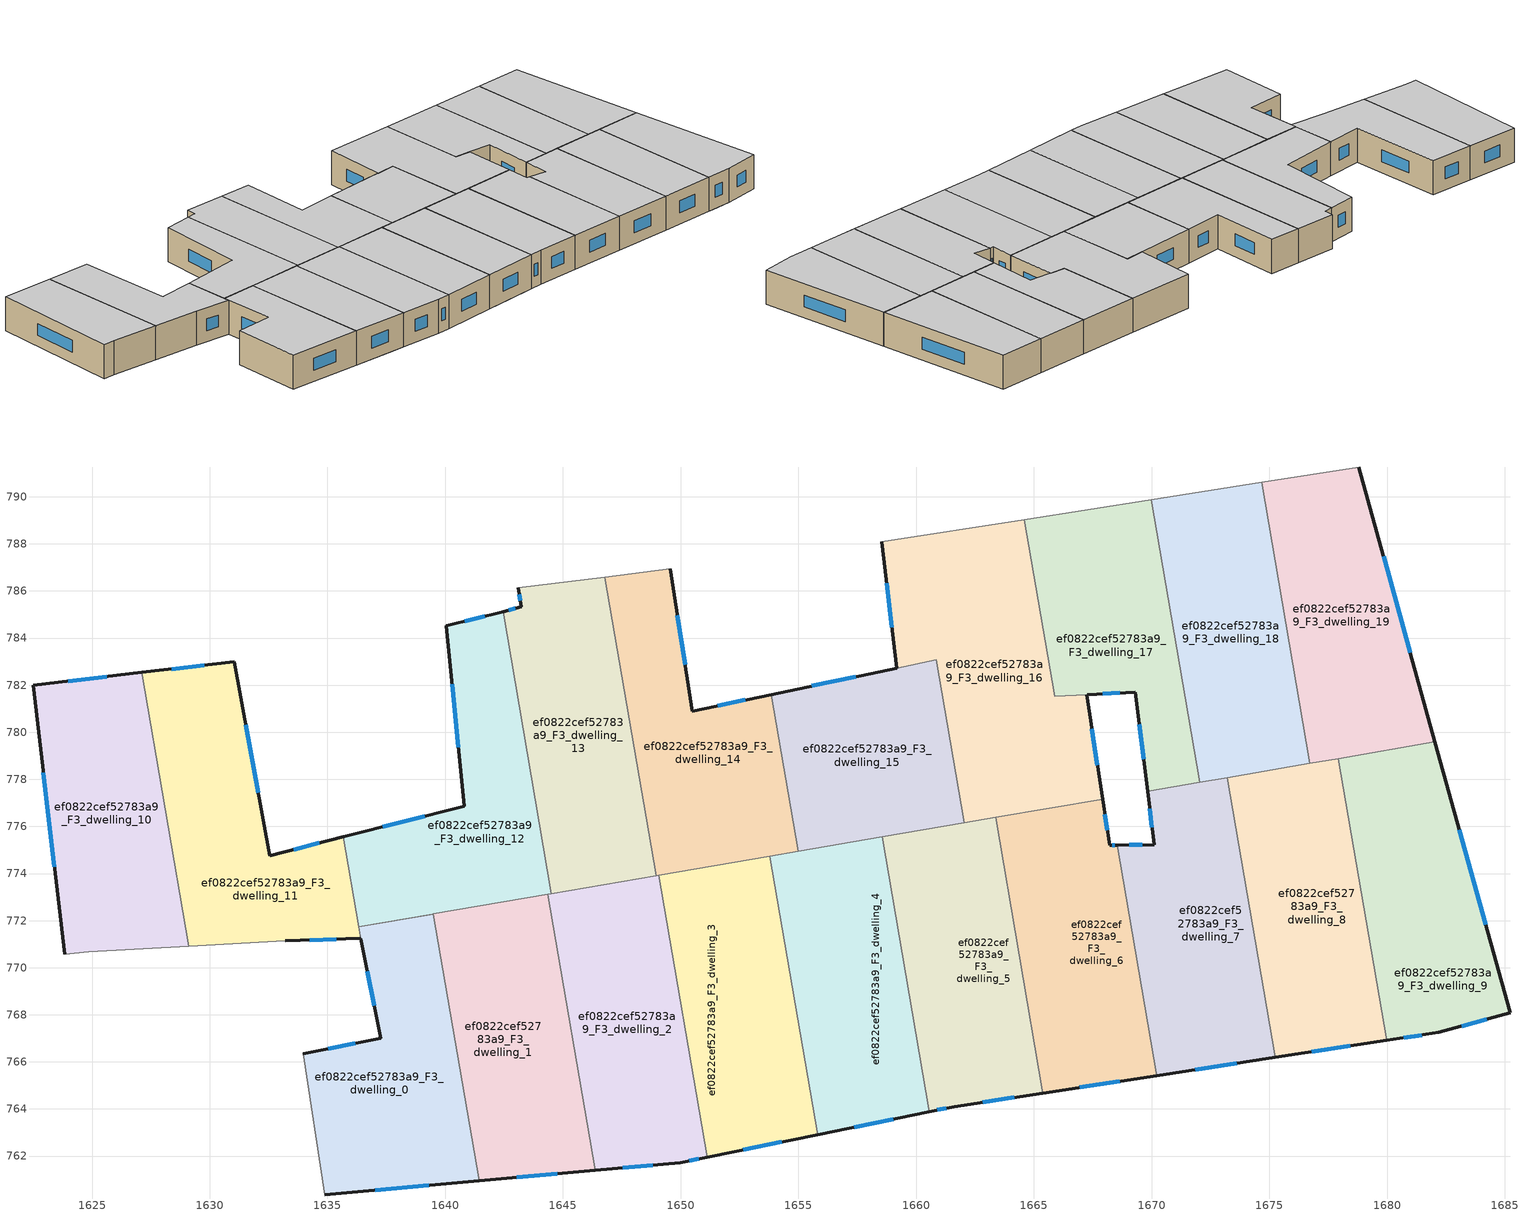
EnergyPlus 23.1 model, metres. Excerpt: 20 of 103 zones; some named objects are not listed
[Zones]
ef0822cef52783a9_F3_dwelling_0
 floor to ef0822cef52783a9_F2_dwelling_0 (EU_floor_Construction): 1639.04,772.2 1640.98,760.9 1634.89,760.35 1633.96,766.35 1637.25,767 1636.32,771.73 z9
 floor to ef0822cef52783a9_F2_dwelling_1 (EU_floor_Construction): 1639.49,772.28 1641.44,760.95 1640.98,760.9 1639.04,772.2 z9
 wall outside (EU_wall_Construction): 1634.89,760.35 1641.44,760.95 / 1636.42,771.24 1637.25,767 1633.96,766.35 z9:12
 wall to ef0822cef52783a9_F3_dwelling_11 (EU_wall_Construction): 1639.49,772.28 1636.32,771.73 1636.42,771.24 z9:12
 wall adiabatic (EU_wall_Construction): 1633.96,766.35 1634.89,760.35 z9:12
 wall to ef0822cef52783a9_F3_dwelling_1 (EU_wall_Construction): 1641.44,760.95 1639.49,772.28 z9:12
 window (EU_Window_Construction): 1637.02,760.55 1639.31,760.75 / 1636.18,766.79 1635.03,766.56 / 1636.69,769.86 1636.98,768.38 z9.98:11.02
 ceiling to ef0822cef52783a9_F4_dwelling_0 (EU_floor_Construction): 1641.44,760.95 1639.49,772.28 1636.32,771.73 1637.25,767 1633.96,766.35 1634.89,760.35 z12
ef0822cef52783a9_F3_dwelling_1
 floor to ef0822cef52783a9_F2_dwelling_1 (EU_floor_Construction): 1643.48,772.97 1645.48,761.31 1641.44,760.95 1639.49,772.28 z9
 floor to ef0822cef52783a9_F2_dwelling_2 (EU_floor_Construction): 1644.36,773.12 1646.37,761.39 1645.48,761.31 1643.48,772.97 z9
 wall outside (EU_wall_Construction): 1641.44,760.95 1646.37,761.39 z9:12
 wall to ef0822cef52783a9_F3_dwelling_2 (EU_wall_Construction): 1646.37,761.39 1644.36,773.12 z9:12
 wall to ef0822cef52783a9_F3_dwelling_12 (EU_wall_Construction): 1644.36,773.12 1639.49,772.28 z9:12
 window (EU_Window_Construction): 1643.04,761.09 1644.77,761.25 z9.98:11.02
 ceiling to ef0822cef52783a9_F4_dwelling_1 (EU_floor_Construction): 1646.37,761.39 1644.36,773.12 1639.49,772.28 1641.44,760.95 z12
ef0822cef52783a9_F3_dwelling_10
 floor to ef0822cef52783a9_F2_dwelling_11 (EU_floor_Construction): 1627.12,782.54 1629.12,770.92 1624.86,770.68 1623.83,770.56 1622.49,782 z9
 wall outside (EU_wall_Construction): 1627.12,782.54 1622.49,782 1623.83,770.56 z9:12
 wall to ef0822cef52783a9_F3_dwelling_11 (EU_wall_Construction): 1629.12,770.92 1627.12,782.54 z9:12
 wall adiabatic (EU_wall_Construction): 1623.83,770.56 1624.86,770.68 1629.12,770.92 z9:12
 window (EU_Window_Construction): 1625.62,782.36 1624,782.18 / 1622.93,778.28 1623.4,774.28 z9.98:11.02
 ceiling to ef0822cef52783a9_F4_dwelling_10 (EU_floor_Construction): 1629.12,770.92 1627.12,782.54 1622.49,782 1623.83,770.56 1624.86,770.68 z12
ef0822cef52783a9_F3_dwelling_11
 floor to ef0822cef52783a9_F2_dwelling_12 (EU_floor_Construction): 1631.03,782.99 1632.55,774.76 1635.67,775.56 1636.32,771.73 1636.41,771.24 1633.21,771.14 1629.12,770.92 1627.12,782.54 z9
 wall outside (EU_wall_Construction): 1633.21,771.14 1636.41,771.24 / 1635.67,775.56 1632.55,774.76 1631.03,782.99 1627.12,782.54 z9:12
 wall adiabatic (EU_wall_Construction): 1629.12,770.92 1633.21,771.14 z9:12
 wall to ef0822cef52783a9_F3_dwelling_12 (EU_wall_Construction): 1639.49,772.28 1639.44,772.28 1636.33,771.74 1635.67,775.56 z9:12
 window (EU_Window_Construction): 1634.25,771.17 1635.37,771.21 / 1629.76,782.84 1628.39,782.69 / 1632.06,777.44 1631.53,780.32 / 1634.66,775.3 1633.57,775.02 z9.98:11.02
 ceiling to ef0822cef52783a9_F4_dwelling_11 (EU_floor_Construction): 1639.44,772.28 1636.33,771.74 1635.67,775.56 1632.55,774.76 1631.03,782.99 1627.12,782.54 1629.12,770.92 1633.21,771.14 1636.41,771.24 1636.32,771.73 1639.49,772.28 z12
ef0822cef52783a9_F3_dwelling_12
 floor to ef0822cef52783a9_F2_dwelling_13 (EU_floor_Construction): 1642.45,785.13 1644.51,773.15 1636.33,771.74 1635.67,775.56 1640.8,776.86 1640.05,784.52 z9
 wall outside (EU_wall_Construction): 1642.45,785.13 1640.05,784.52 1640.8,776.86 1635.67,775.56 z9:12
 wall to ef0822cef52783a9_F3_dwelling_13 (EU_wall_Construction): 1644.51,773.15 1642.45,785.13 z9:12
 wall to ef0822cef52783a9_F3_dwelling_2 (EU_wall_Construction): 1644.36,773.12 1644.51,773.15 z9:12
 window (EU_Window_Construction): 1640.3,782.03 1640.56,779.35 / 1641.67,784.93 1640.83,784.72 / 1639.13,776.44 1637.34,775.98 z9.98:11.02
 ceiling to ef0822cef52783a9_F4_dwelling_12 (EU_floor_Construction): 1644.51,773.15 1642.45,785.13 1640.05,784.52 1640.8,776.86 1635.67,775.56 1636.33,771.74 z12
ef0822cef52783a9_F3_dwelling_13
 floor to ef0822cef52783a9_F2_dwelling_14 (EU_floor_Construction): 1646.78,786.59 1648.95,773.91 1644.51,773.15 1642.45,785.13 1643.22,785.32 1643.11,786.13 z9
 wall outside (EU_wall_Construction): 1643.11,786.13 1643.22,785.32 1642.45,785.13 z9:12
 wall adiabatic (EU_wall_Construction): 1646.78,786.59 1643.11,786.13 z9:12
 wall to ef0822cef52783a9_F3_dwelling_14 (EU_wall_Construction): 1648.95,773.91 1646.78,786.59 z9:12
 wall to ef0822cef52783a9_F3_dwelling_2 (EU_wall_Construction): 1644.51,773.15 1648.95,773.91 z9:12
 window (EU_Window_Construction): 1643.15,785.87 1643.19,785.58 / 1642.97,785.26 1642.7,785.19 z9.98:11.02
 ceiling to ef0822cef52783a9_F4_dwelling_13 (EU_floor_Construction): 1648.95,773.91 1646.78,786.59 1643.11,786.13 1643.22,785.32 1642.45,785.13 1644.51,773.15 z12
ef0822cef52783a9_F3_dwelling_14
 floor to ef0822cef52783a9_F2_dwelling_15 (EU_floor_Construction): 1649.56,786.94 1650.49,780.9 1653.84,781.6 1654.98,774.94 1648.95,773.91 1646.78,786.59 z9
 wall outside (EU_wall_Construction): 1653.84,781.6 1650.49,780.9 1649.56,786.94 z9:12
 wall to ef0822cef52783a9_F3_dwelling_15 (EU_wall_Construction): 1654.98,774.94 1653.84,781.6 z9:12
 wall adiabatic (EU_wall_Construction): 1649.56,786.94 1646.78,786.59 z9:12
 wall to ef0822cef52783a9_F3_dwelling_3 (EU_wall_Construction): 1649.07,773.93 1653.79,774.74 z9:12
 wall to ef0822cef52783a9_F3_dwelling_2 (EU_wall_Construction): 1648.95,773.91 1649.07,773.93 z9:12
 wall to ef0822cef52783a9_F3_dwelling_4 (EU_wall_Construction): 1653.79,774.74 1654.98,774.94 z9:12
 window (EU_Window_Construction): 1650.19,782.87 1649.86,784.98 / 1652.75,781.37 1651.58,781.13 z9.98:11.02
 ceiling to ef0822cef52783a9_F4_dwelling_14 (EU_floor_Construction): 1654.98,774.94 1653.84,781.6 1650.49,780.9 1649.56,786.94 1646.78,786.59 1648.95,773.91 z12
ef0822cef52783a9_F3_dwelling_15
 floor to ef0822cef52783a9_F2_dwelling_16 (EU_floor_Construction): 1660.85,783.07 1662.04,776.16 1654.98,774.94 1653.84,781.6 z9
 wall outside (EU_wall_Construction): 1659.17,782.72 1653.84,781.6 z9:12
 wall to ef0822cef52783a9_F3_dwelling_16 (EU_wall_Construction): 1660.85,783.07 1659.17,782.72 / 1662.04,776.16 1660.86,783.07 z9:12
 wall to ef0822cef52783a9_F3_dwelling_4 (EU_wall_Construction): 1654.98,774.94 1658.56,775.56 z9:12
 wall to ef0822cef52783a9_F3_dwelling_5 (EU_wall_Construction): 1658.56,775.56 1662.04,776.16 z9:12
 window (EU_Window_Construction): 1657.43,782.36 1655.57,781.97 z9.98:11.02
 ceiling to ef0822cef52783a9_F4_dwelling_15 (EU_floor_Construction): 1662.04,776.16 1660.85,783.07 1653.84,781.6 1654.98,774.94 z12
ef0822cef52783a9_F3_dwelling_16
 floor to ef0822cef52783a9_F2_dwelling_17 (EU_floor_Construction): 1664.6,789.03 1665.89,781.53 1667.25,781.6 1667.92,777.17 1662.04,776.16 1660.85,783.07 1659.17,782.72 1658.54,788.08 z9
 wall outside (EU_wall_Construction): 1658.54,788.08 1659.17,782.72 / 1667.92,777.17 1667.25,781.6 z9:12
 wall adiabatic (EU_wall_Construction): 1664.6,789.03 1658.54,788.08 z9:12
 wall to ef0822cef52783a9_F3_dwelling_6 (EU_wall_Construction): 1663.37,776.39 1667.92,777.17 z9:12
 wall to ef0822cef52783a9_F3_dwelling_17 (EU_wall_Construction): 1665.89,781.54 1664.6,789.03 / 1667.25,781.6 1665.89,781.53 z9:12
 wall to ef0822cef52783a9_F3_dwelling_5 (EU_wall_Construction): 1662.04,776.16 1663.37,776.39 z9:12
 window (EU_Window_Construction): 1658.75,786.34 1658.97,784.46 / 1667.7,778.61 1667.47,780.16 z9.98:11.02
 ceiling to ef0822cef52783a9_F4_dwelling_16 (EU_floor_Construction): 1667.92,777.17 1667.25,781.6 1665.89,781.53 1664.6,789.03 1658.54,788.08 1659.17,782.72 1660.85,783.07 1662.04,776.16 z12
ef0822cef52783a9_F3_dwelling_17
 floor to ef0822cef52783a9_F2_dwelling_18 (EU_floor_Construction): 1669.98,789.88 1672.04,777.87 1669.83,777.49 1669.31,781.7 1665.89,781.54 1664.6,789.03 z9
 wall outside (EU_wall_Construction): 1667.26,781.6 1669.31,781.7 1669.83,777.49 z9:12
 wall adiabatic (EU_wall_Construction): 1669.98,789.88 1664.6,789.03 z9:12
 wall to ef0822cef52783a9_F3_dwelling_18 (EU_wall_Construction): 1672.04,777.87 1669.98,789.88 z9:12
 wall to ef0822cef52783a9_F3_dwelling_7 (EU_wall_Construction): 1669.83,777.49 1672.04,777.87 z9:12
 window (EU_Window_Construction): 1669.48,780.33 1669.66,778.86 / 1667.93,781.63 1668.64,781.67 z9.98:11.02
 ceiling to ef0822cef52783a9_F4_dwelling_17 (EU_floor_Construction): 1672.04,777.87 1669.98,789.88 1664.6,789.03 1665.89,781.53 1669.31,781.7 1669.83,777.49 z12
ef0822cef52783a9_F3_dwelling_18
 floor to ef0822cef52783a9_F2_dwelling_19 (EU_floor_Construction): 1674.68,790.61 1676.72,778.68 1672.04,777.87 1669.98,789.88 z9
 wall to ef0822cef52783a9_F3_dwelling_19 (EU_wall_Construction): 1676.72,778.68 1674.68,790.61 z9:12
 wall adiabatic (EU_wall_Construction): 1674.68,790.61 1669.98,789.88 z9:12
 wall to ef0822cef52783a9_F3_dwelling_8 (EU_wall_Construction): 1673.22,778.08 1676.72,778.68 z9:12
 wall to ef0822cef52783a9_F3_dwelling_7 (EU_wall_Construction): 1672.04,777.87 1673.22,778.08 z9:12
 ceiling to ef0822cef52783a9_F4_dwelling_18 (EU_floor_Construction): 1676.72,778.68 1674.68,790.61 1669.98,789.88 1672.04,777.87 z12
ef0822cef52783a9_F3_dwelling_19
 floor to ef0822cef52783a9_F2_dwelling_20 (EU_floor_Construction): 1678.8,791.26 1682.04,779.59 1676.72,778.68 1674.68,790.61 z9
 wall outside (EU_wall_Construction): 1682.04,779.59 1678.8,791.26 z9:12
 wall adiabatic (EU_wall_Construction): 1678.8,791.26 1674.68,790.61 z9:12
 wall to ef0822cef52783a9_F3_dwelling_9 (EU_wall_Construction): 1677.92,778.88 1682.04,779.59 z9:12
 wall to ef0822cef52783a9_F3_dwelling_8 (EU_wall_Construction): 1676.72,778.68 1677.92,778.88 z9:12
 window (EU_Window_Construction): 1680.98,783.39 1679.85,787.47 z9.98:11.02
 ceiling to ef0822cef52783a9_F4_dwelling_19 (EU_floor_Construction): 1682.04,779.59 1678.8,791.26 1674.68,790.61 1676.72,778.68 z12
ef0822cef52783a9_F3_dwelling_2
 floor adiabatic (EU_floor_Construction): 1649.07,773.93 1651.13,761.96 1649.99,761.72 1646.37,761.39 1644.36,773.12 z9
 wall outside (EU_wall_Construction): 1646.37,761.39 1649.99,761.72 1651.13,761.96 z9:12
 wall to ef0822cef52783a9_F3_dwelling_3 (EU_wall_Construction): 1651.13,761.96 1649.07,773.93 z9:12
 window (EU_Window_Construction): 1650.36,761.8 1650.76,761.88 / 1647.55,761.5 1648.81,761.62 z9.98:11.02
 ceiling to ef0822cef52783a9_F4_dwelling_2 (EU_floor_Construction): 1651.13,761.96 1649.07,773.93 1644.36,773.12 1646.37,761.39 1649.99,761.72 z12
ef0822cef52783a9_F3_dwelling_3
 floor adiabatic (EU_floor_Construction): 1651.61,774.37 1653.66,762.47 1651.13,761.96 1649.07,773.93 z9
 floor to ef0822cef52783a9_F2_dwelling_4 (EU_floor_Construction): 1653.79,774.74 1655.82,762.92 1653.66,762.47 1651.61,774.37 z9
 wall outside (EU_wall_Construction): 1651.13,761.96 1655.82,762.92 z9:12
 wall to ef0822cef52783a9_F3_dwelling_4 (EU_wall_Construction): 1655.82,762.92 1653.79,774.74 z9:12
 window (EU_Window_Construction): 1652.65,762.27 1654.29,762.6 z9.98:11.02
 ceiling to ef0822cef52783a9_F4_dwelling_3 (EU_floor_Construction): 1655.82,762.92 1653.79,774.74 1649.07,773.93 1651.13,761.96 z12
ef0822cef52783a9_F3_dwelling_4
 floor to ef0822cef52783a9_F2_dwelling_5 (EU_floor_Construction): 1658.56,775.56 1660.57,763.89 1658.11,763.38 1656.09,775.13 z9
 floor to ef0822cef52783a9_F2_dwelling_4 (EU_floor_Construction): 1656.09,775.13 1658.11,763.38 1655.82,762.92 1653.79,774.74 z9
 wall outside (EU_wall_Construction): 1655.82,762.92 1660.57,763.89 z9:12
 wall to ef0822cef52783a9_F3_dwelling_5 (EU_wall_Construction): 1660.57,763.89 1658.56,775.56 z9:12
 window (EU_Window_Construction): 1657.36,763.23 1659.02,763.57 z9.98:11.02
 ceiling to ef0822cef52783a9_F4_dwelling_4 (EU_floor_Construction): 1660.57,763.89 1658.56,775.56 1653.79,774.74 1655.82,762.92 z12
ef0822cef52783a9_F3_dwelling_5
 floor to ef0822cef52783a9_F2_dwelling_5 (EU_floor_Construction): 1660.35,775.87 1662.35,764.21 1661.61,764.1 1660.57,763.89 1658.56,775.56 z9
 floor to ef0822cef52783a9_F2_dwelling_6 (EU_floor_Construction): 1663.37,776.38 1665.38,764.68 1662.35,764.21 1660.35,775.87 z9
 wall outside (EU_wall_Construction): 1660.57,763.89 1661.61,764.1 1665.38,764.68 z9:12
 wall to ef0822cef52783a9_F3_dwelling_6 (EU_wall_Construction): 1665.38,764.68 1663.37,776.38 z9:12
 window (EU_Window_Construction): 1662.84,764.29 1664.16,764.49 / 1660.91,763.96 1661.27,764.03 z9.98:11.02
 ceiling to ef0822cef52783a9_F4_dwelling_5 (EU_floor_Construction): 1665.38,764.68 1663.37,776.38 1658.56,775.56 1660.57,763.89 1661.61,764.1 z12
ef0822cef52783a9_F3_dwelling_6
 floor to ef0822cef52783a9_F2_dwelling_6 (EU_floor_Construction): 1665.11,776.68 1667.13,764.95 1665.38,764.68 1663.37,776.38 z9
 floor to ef0822cef52783a9_F2_dwelling_7 (EU_floor_Construction): 1667.92,777.17 1668.21,775.2 1668.54,775.21 1670.22,765.42 1667.13,764.95 1665.11,776.68 z9
 wall outside (EU_wall_Construction): 1668.54,775.21 1668.21,775.2 1667.92,777.17 / 1665.38,764.68 1670.22,765.42 z9:12
 wall to ef0822cef52783a9_F3_dwelling_7 (EU_wall_Construction): 1670.22,765.42 1668.54,775.21 z9:12
 window (EU_Window_Construction): 1668.12,775.84 1668.01,776.53 / 1668.44,775.2 1668.32,775.2 / 1666.96,764.92 1668.65,765.18 z9.98:11.02
 ceiling to ef0822cef52783a9_F4_dwelling_6 (EU_floor_Construction): 1670.22,765.42 1668.54,775.21 1668.21,775.2 1667.92,777.17 1663.37,776.38 1665.38,764.68 z12
ef0822cef52783a9_F3_dwelling_7
 floor to ef0822cef52783a9_F2_dwelling_7 (EU_floor_Construction): 1669.95,776.45 1671.8,765.66 1670.22,765.42 1668.54,775.21 1670.1,775.23 z9
 floor to ef0822cef52783a9_F2_dwelling_8 (EU_floor_Construction): 1673.22,778.08 1675.26,766.19 1671.8,765.66 1669.95,776.45 1669.83,777.49 z9
 wall outside (EU_wall_Construction): 1669.83,777.49 1670.1,775.23 1668.54,775.21 / 1670.22,765.42 1675.26,766.19 z9:12
 wall to ef0822cef52783a9_F3_dwelling_8 (EU_wall_Construction): 1675.26,766.19 1673.22,778.08 z9:12
 window (EU_Window_Construction): 1669.92,776.76 1670.01,775.97 / 1671.86,765.67 1673.62,765.94 / 1669.59,775.22 1669.05,775.21 z9.98:11.02
 ceiling to ef0822cef52783a9_F4_dwelling_7 (EU_floor_Construction): 1675.26,766.19 1673.22,778.08 1669.83,777.49 1670.1,775.23 1668.54,775.21 1670.22,765.42 z12
ef0822cef52783a9_F3_dwelling_8
 floor to ef0822cef52783a9_F2_dwelling_8 (EU_floor_Construction): 1674.08,778.22 1676.12,766.32 1675.26,766.19 1673.22,778.08 z9
 floor to ef0822cef52783a9_F2_dwelling_9 (EU_floor_Construction): 1677.92,778.88 1679.98,766.91 1676.12,766.32 1674.08,778.22 z9
 wall outside (EU_wall_Construction): 1675.26,766.19 1679.98,766.91 z9:12
 wall to ef0822cef52783a9_F3_dwelling_9 (EU_wall_Construction): 1679.98,766.91 1677.92,778.88 z9:12
 window (EU_Window_Construction): 1676.8,766.43 1678.45,766.68 z9.98:11.02
 ceiling to ef0822cef52783a9_F4_dwelling_8 (EU_floor_Construction): 1679.98,766.91 1677.92,778.88 1673.22,778.08 1675.26,766.19 z12
ef0822cef52783a9_F3_dwelling_9
 floor to ef0822cef52783a9_F2_dwelling_10 (EU_floor_Construction): 1682.04,779.59 1685.22,768.09 1682.19,767.25 1680.41,766.98 1678.35,778.96 z9
 floor to ef0822cef52783a9_F2_dwelling_9 (EU_floor_Construction): 1678.35,778.96 1680.41,766.98 1679.98,766.91 1677.92,778.88 z9
 wall outside (EU_wall_Construction): 1679.98,766.91 1682.19,767.25 1685.22,768.09 1682.04,779.59 z9:12
 window (EU_Window_Construction): 1684.18,771.83 1683.07,775.85 / 1683.18,767.52 1684.24,767.82 / 1680.7,767.02 1681.47,767.14 z9.98:11.02
 ceiling to ef0822cef52783a9_F4_dwelling_9 (EU_floor_Construction): 1685.22,768.09 1682.04,779.59 1677.92,778.88 1679.98,766.91 1682.19,767.25 z12
[Building]
EU S2 Campaign: North Axis=0; Terrain=City; Solar Distribution=FullExterior
[Site:Location]
Bologna: Latitude=44.5; Longitude=11.25; Time Zone=1; Elevation=37
[SizingPeriod:WeatherFileDays]
AnnualSizingPeriod: Begin Month=1; Begin Day of Month=1; End Month=12; End Day of Month=31; Day of Week for Start Day=Monday; Use Weather File Daylight Saving Period=No; Use Weather File Rain and Snow Indicators=No
[MATERIAL]
EU_InternalMass_Material: Roughness=MediumRough; Thickness=0.1; Conductivity=1; Density=1800; Specific Heat=900; Thermal Absorptance=0.9; Solar Absorptance=0.7; Visible Absorptance=0.7
[MATERIAL:NOMASS] Roughness=MediumRough; Thermal Absorptance=0.9; Solar Absorptance=0.7; Visible Absorptance=0.7
Name | Thermal Resistance
EU_wall_NoMass | 0.905828
EU_floor_NoMass | 0.67114
[WINDOWMATERIAL:SIMPLEGLAZINGSYSTEM]
EU_Window_SimpleGlazing: UFactor=4.52486; Solar Heat Gain Coefficient=0.85; Visible Transmittance=0.85
[CONSTRUCTION]
EU_wall_Construction: EU_wall_NoMass
EU_floor_Construction: EU_floor_NoMass
EU_Window_Construction: EU_Window_SimpleGlazing
EU_InternalMass_Construction: EU_InternalMass_Material
[ZONE] Type=1; Multiplier=1; Ceiling Height=autocalculate; Floor Area=autocalculate; Part of Total Floor Area=Yes
Name | Volume
ef0822cef52783a9_F3_dwelling_0 | 170.435
ef0822cef52783a9_F3_dwelling_1; ef0822cef52783a9_F3_dwelling_2 | 173.294
ef0822cef52783a9_F3_dwelling_10 | 173.274
ef0822cef52783a9_F3_dwelling_11 | 181.78
ef0822cef52783a9_F3_dwelling_12 | 167.619
ef0822cef52783a9_F3_dwelling_13; ef0822cef52783a9_F3_dwelling_4 | 173.285
ef0822cef52783a9_F3_dwelling_14 | 173.295
ef0822cef52783a9_F3_dwelling_15 | 147.996
ef0822cef52783a9_F3_dwelling_16 | 216.486
ef0822cef52783a9_F3_dwelling_17 | 155.379
ef0822cef52783a9_F3_dwelling_18 | 173.284
ef0822cef52783a9_F3_dwelling_19 | 173.26
ef0822cef52783a9_F3_dwelling_3 | 173.29
ef0822cef52783a9_F3_dwelling_5; ef0822cef52783a9_F3_dwelling_8 | 173.298
ef0822cef52783a9_F3_dwelling_6 | 173.281
ef0822cef52783a9_F3_dwelling_7 | 173.283
ef0822cef52783a9_F3_dwelling_9 | 173.276
[INTERNALMASS] Construction=EU_InternalMass_Construction
Name | Zone or ZoneList | Surface Area
ef0822cef52783a9_F3_dwelling_0_EU_InternalMass | ef0822cef52783a9_F3_dwelling_0 | 56.8221
ef0822cef52783a9_F3_dwelling_1_EU_InternalMass | ef0822cef52783a9_F3_dwelling_1 | 57.7644
ef0822cef52783a9_F3_dwelling_2_EU_InternalMass | ef0822cef52783a9_F3_dwelling_2 | 57.7647
ef0822cef52783a9_F3_dwelling_3_EU_InternalMass | ef0822cef52783a9_F3_dwelling_3 | 57.7635
ef0822cef52783a9_F3_dwelling_4_EU_InternalMass | ef0822cef52783a9_F3_dwelling_4 | 57.7616
ef0822cef52783a9_F3_dwelling_5_EU_InternalMass | ef0822cef52783a9_F3_dwelling_5 | 57.7658
ef0822cef52783a9_F3_dwelling_6_EU_InternalMass | ef0822cef52783a9_F3_dwelling_6 | 57.7606
ef0822cef52783a9_F3_dwelling_7_EU_InternalMass | ef0822cef52783a9_F3_dwelling_7 | 57.7608
ef0822cef52783a9_F3_dwelling_8_EU_InternalMass | ef0822cef52783a9_F3_dwelling_8 | 57.7659
ef0822cef52783a9_F3_dwelling_9_EU_InternalMass | ef0822cef52783a9_F3_dwelling_9 | 57.7584
ef0822cef52783a9_F3_dwelling_10_EU_InternalMass | ef0822cef52783a9_F3_dwelling_10 | 57.758
ef0822cef52783a9_F3_dwelling_11_EU_InternalMass | ef0822cef52783a9_F3_dwelling_11 | 60.5943
ef0822cef52783a9_F3_dwelling_12_EU_InternalMass | ef0822cef52783a9_F3_dwelling_12 | 55.8731
ef0822cef52783a9_F3_dwelling_13_EU_InternalMass | ef0822cef52783a9_F3_dwelling_13 | 57.7618
ef0822cef52783a9_F3_dwelling_14_EU_InternalMass | ef0822cef52783a9_F3_dwelling_14 | 57.7646
ef0822cef52783a9_F3_dwelling_15_EU_InternalMass | ef0822cef52783a9_F3_dwelling_15 | 49.3322
ef0822cef52783a9_F3_dwelling_16_EU_InternalMass | ef0822cef52783a9_F3_dwelling_16 | 72.1611
ef0822cef52783a9_F3_dwelling_17_EU_InternalMass | ef0822cef52783a9_F3_dwelling_17 | 51.7931
ef0822cef52783a9_F3_dwelling_18_EU_InternalMass | ef0822cef52783a9_F3_dwelling_18 | 57.7613
ef0822cef52783a9_F3_dwelling_19_EU_InternalMass | ef0822cef52783a9_F3_dwelling_19 | 57.7528
[OTHEREQUIPMENT] Fuel Type=Electricity; Design Level Calculation Method=Watts/Area; Power per Zone Floor Area=1; Fraction Latent=0; Fraction Radiant=0; Fraction Lost=0; Carbon Dioxide Generation Rate=0; EndUse Subcategory=EU_Step8_InternalGains
Name | Zone or ZoneList or Space or SpaceList | Schedule
EU_Step8_InternalGain_ef0822cef52783a9_F3_dwelling_0_f000 | ef0822cef52783a9_F3_dwelling_0 | EU_Step8_GainSchedule_ef0822cef52783a9_F3_dwelling_0_f000
EU_Step8_InternalGain_ef0822cef52783a9_F3_dwelling_1_f000 | ef0822cef52783a9_F3_dwelling_1 | EU_Step8_GainSchedule_ef0822cef52783a9_F3_dwelling_1_f000
EU_Step8_InternalGain_ef0822cef52783a9_F3_dwelling_2_f000 | ef0822cef52783a9_F3_dwelling_2 | EU_Step8_GainSchedule_ef0822cef52783a9_F3_dwelling_2_f000
EU_Step8_InternalGain_ef0822cef52783a9_F3_dwelling_3_f000 | ef0822cef52783a9_F3_dwelling_3 | EU_Step8_GainSchedule_ef0822cef52783a9_F3_dwelling_3_f000
EU_Step8_InternalGain_ef0822cef52783a9_F3_dwelling_4_f000 | ef0822cef52783a9_F3_dwelling_4 | EU_Step8_GainSchedule_ef0822cef52783a9_F3_dwelling_4_f000
EU_Step8_InternalGain_ef0822cef52783a9_F3_dwelling_5_f000 | ef0822cef52783a9_F3_dwelling_5 | EU_Step8_GainSchedule_ef0822cef52783a9_F3_dwelling_5_f000
EU_Step8_InternalGain_ef0822cef52783a9_F3_dwelling_6_f000 | ef0822cef52783a9_F3_dwelling_6 | EU_Step8_GainSchedule_ef0822cef52783a9_F3_dwelling_6_f000
EU_Step8_InternalGain_ef0822cef52783a9_F3_dwelling_7_f000 | ef0822cef52783a9_F3_dwelling_7 | EU_Step8_GainSchedule_ef0822cef52783a9_F3_dwelling_7_f000
EU_Step8_InternalGain_ef0822cef52783a9_F3_dwelling_8_f000 | ef0822cef52783a9_F3_dwelling_8 | EU_Step8_GainSchedule_ef0822cef52783a9_F3_dwelling_8_f000
EU_Step8_InternalGain_ef0822cef52783a9_F3_dwelling_9_f000 | ef0822cef52783a9_F3_dwelling_9 | EU_Step8_GainSchedule_ef0822cef52783a9_F3_dwelling_9_f000
EU_Step8_InternalGain_ef0822cef52783a9_F3_dwelling_10_f000 | ef0822cef52783a9_F3_dwelling_10 | EU_Step8_GainSchedule_ef0822cef52783a9_F3_dwelling_10_f000
EU_Step8_InternalGain_ef0822cef52783a9_F3_dwelling_11_f000 | ef0822cef52783a9_F3_dwelling_11 | EU_Step8_GainSchedule_ef0822cef52783a9_F3_dwelling_11_f000
EU_Step8_InternalGain_ef0822cef52783a9_F3_dwelling_12_f000 | ef0822cef52783a9_F3_dwelling_12 | EU_Step8_GainSchedule_ef0822cef52783a9_F3_dwelling_12_f000
EU_Step8_InternalGain_ef0822cef52783a9_F3_dwelling_13_f000 | ef0822cef52783a9_F3_dwelling_13 | EU_Step8_GainSchedule_ef0822cef52783a9_F3_dwelling_13_f000
EU_Step8_InternalGain_ef0822cef52783a9_F3_dwelling_14_f000 | ef0822cef52783a9_F3_dwelling_14 | EU_Step8_GainSchedule_ef0822cef52783a9_F3_dwelling_14_f000
EU_Step8_InternalGain_ef0822cef52783a9_F3_dwelling_15_f000 | ef0822cef52783a9_F3_dwelling_15 | EU_Step8_GainSchedule_ef0822cef52783a9_F3_dwelling_15_f000
EU_Step8_InternalGain_ef0822cef52783a9_F3_dwelling_16_f000 | ef0822cef52783a9_F3_dwelling_16 | EU_Step8_GainSchedule_ef0822cef52783a9_F3_dwelling_16_f000
EU_Step8_InternalGain_ef0822cef52783a9_F3_dwelling_17_f000 | ef0822cef52783a9_F3_dwelling_17 | EU_Step8_GainSchedule_ef0822cef52783a9_F3_dwelling_17_f000
EU_Step8_InternalGain_ef0822cef52783a9_F3_dwelling_18_f000 | ef0822cef52783a9_F3_dwelling_18 | EU_Step8_GainSchedule_ef0822cef52783a9_F3_dwelling_18_f000
EU_Step8_InternalGain_ef0822cef52783a9_F3_dwelling_19_f000 | ef0822cef52783a9_F3_dwelling_19 | EU_Step8_GainSchedule_ef0822cef52783a9_F3_dwelling_19_f000
[ZONEVENTILATION:DESIGNFLOWRATE] Schedule=EU_AlwaysOn; Design Flow Rate Calculation Method=AirChanges/Hour; Air Changes per Hour=0.73129; Ventilation Type=Natural; Fan Pressure Rise=0; Fan Total Efficiency=1; Constant Term Coefficient=1; Temperature Term Coefficient=0; Velocity Term Coefficient=0; Velocity Squared Term Coefficient=0; Minimum Indoor Temperature=-100; Maximum Indoor Temperature=100; Delta Temperature=-100; Minimum Outdoor Temperature=-100; Maximum Outdoor Temperature=100; Maximum Wind Speed=40
Name | Zone or ZoneList or Space or SpaceList
EU_ConstantAir_ef0822cef52783a9_F3_dwelling_0 | ef0822cef52783a9_F3_dwelling_0
EU_ConstantAir_ef0822cef52783a9_F3_dwelling_1 | ef0822cef52783a9_F3_dwelling_1
EU_ConstantAir_ef0822cef52783a9_F3_dwelling_2 | ef0822cef52783a9_F3_dwelling_2
EU_ConstantAir_ef0822cef52783a9_F3_dwelling_3 | ef0822cef52783a9_F3_dwelling_3
EU_ConstantAir_ef0822cef52783a9_F3_dwelling_4 | ef0822cef52783a9_F3_dwelling_4
EU_ConstantAir_ef0822cef52783a9_F3_dwelling_5 | ef0822cef52783a9_F3_dwelling_5
EU_ConstantAir_ef0822cef52783a9_F3_dwelling_6 | ef0822cef52783a9_F3_dwelling_6
EU_ConstantAir_ef0822cef52783a9_F3_dwelling_7 | ef0822cef52783a9_F3_dwelling_7
EU_ConstantAir_ef0822cef52783a9_F3_dwelling_8 | ef0822cef52783a9_F3_dwelling_8
EU_ConstantAir_ef0822cef52783a9_F3_dwelling_9 | ef0822cef52783a9_F3_dwelling_9
EU_ConstantAir_ef0822cef52783a9_F3_dwelling_10 | ef0822cef52783a9_F3_dwelling_10
EU_ConstantAir_ef0822cef52783a9_F3_dwelling_11 | ef0822cef52783a9_F3_dwelling_11
EU_ConstantAir_ef0822cef52783a9_F3_dwelling_12 | ef0822cef52783a9_F3_dwelling_12
EU_ConstantAir_ef0822cef52783a9_F3_dwelling_13 | ef0822cef52783a9_F3_dwelling_13
EU_ConstantAir_ef0822cef52783a9_F3_dwelling_14 | ef0822cef52783a9_F3_dwelling_14
EU_ConstantAir_ef0822cef52783a9_F3_dwelling_15 | ef0822cef52783a9_F3_dwelling_15
EU_ConstantAir_ef0822cef52783a9_F3_dwelling_16 | ef0822cef52783a9_F3_dwelling_16
EU_ConstantAir_ef0822cef52783a9_F3_dwelling_17 | ef0822cef52783a9_F3_dwelling_17
EU_ConstantAir_ef0822cef52783a9_F3_dwelling_18 | ef0822cef52783a9_F3_dwelling_18
EU_ConstantAir_ef0822cef52783a9_F3_dwelling_19 | ef0822cef52783a9_F3_dwelling_19
[HVACTEMPLATE:ZONE:IDEALLOADSAIRSYSTEM] System Availability Schedule=EU_AlwaysOn; Maximum Heating Supply Air Temperature=50; Minimum Cooling Supply Air Temperature=13; Maximum Heating Supply Air Humidity Ratio=0.0156; Minimum Cooling Supply Air Humidity Ratio=0.0077; Heating Limit=NoLimit; Cooling Limit=NoLimit; Heating Availability Schedule=EU_AlwaysOn; Cooling Availability Schedule=EU_CoolingOff; Dehumidification Control Type=ConstantSensibleHeatRatio; Cooling Sensible Heat Ratio=0.7; Dehumidification Setpoint=60; Humidification Control Type=None; Humidification Setpoint=30; Outdoor Air Method=None; Outdoor Air Flow Rate per Person=0.00944; Outdoor Air Flow Rate per Zone Floor Area=0; Outdoor Air Flow Rate per Zone=0; Demand Controlled Ventilation Type=None; Outdoor Air Economizer Type=NoEconomizer; Heat Recovery Type=None; Sensible Heat Recovery Effectiveness=0.7; Latent Heat Recovery Effectiveness=0.65
Name | Template Thermostat
ef0822cef52783a9_F3_dwelling_0 | EU_HeatOnly_ef0822cef52783a9_F3_dwelling_0
ef0822cef52783a9_F3_dwelling_1 | EU_HeatOnly_ef0822cef52783a9_F3_dwelling_1
ef0822cef52783a9_F3_dwelling_2 | EU_HeatOnly_ef0822cef52783a9_F3_dwelling_2
ef0822cef52783a9_F3_dwelling_3 | EU_HeatOnly_ef0822cef52783a9_F3_dwelling_3
ef0822cef52783a9_F3_dwelling_4 | EU_HeatOnly_ef0822cef52783a9_F3_dwelling_4
ef0822cef52783a9_F3_dwelling_5 | EU_HeatOnly_ef0822cef52783a9_F3_dwelling_5
ef0822cef52783a9_F3_dwelling_6 | EU_HeatOnly_ef0822cef52783a9_F3_dwelling_6
ef0822cef52783a9_F3_dwelling_7 | EU_HeatOnly_ef0822cef52783a9_F3_dwelling_7
ef0822cef52783a9_F3_dwelling_8 | EU_HeatOnly_ef0822cef52783a9_F3_dwelling_8
ef0822cef52783a9_F3_dwelling_9 | EU_HeatOnly_ef0822cef52783a9_F3_dwelling_9
ef0822cef52783a9_F3_dwelling_10 | EU_HeatOnly_ef0822cef52783a9_F3_dwelling_10
ef0822cef52783a9_F3_dwelling_11 | EU_HeatOnly_ef0822cef52783a9_F3_dwelling_11
ef0822cef52783a9_F3_dwelling_12 | EU_HeatOnly_ef0822cef52783a9_F3_dwelling_12
ef0822cef52783a9_F3_dwelling_13 | EU_HeatOnly_ef0822cef52783a9_F3_dwelling_13
ef0822cef52783a9_F3_dwelling_14 | EU_HeatOnly_ef0822cef52783a9_F3_dwelling_14
ef0822cef52783a9_F3_dwelling_15 | EU_HeatOnly_ef0822cef52783a9_F3_dwelling_15
ef0822cef52783a9_F3_dwelling_16 | EU_HeatOnly_ef0822cef52783a9_F3_dwelling_16
ef0822cef52783a9_F3_dwelling_17 | EU_HeatOnly_ef0822cef52783a9_F3_dwelling_17
ef0822cef52783a9_F3_dwelling_18 | EU_HeatOnly_ef0822cef52783a9_F3_dwelling_18
ef0822cef52783a9_F3_dwelling_19 | EU_HeatOnly_ef0822cef52783a9_F3_dwelling_19
[SIZING:ZONE] Zone Cooling Design Supply Air Temperature Input Method=SupplyAirTemperature; Zone Cooling Design Supply Air Temperature=13; Zone Heating Design Supply Air Temperature Input Method=SupplyAirTemperature; Zone Heating Design Supply Air Temperature=50; Zone Cooling Design Supply Air Humidity Ratio=0.008; Zone Heating Design Supply Air Humidity Ratio=0.008; Cooling Design Air Flow Method=DesignDay; Cooling Design Air Flow Rate=0; Cooling Minimum Air Flow per Zone Floor Area=0.000762; Cooling Minimum Air Flow=0; Cooling Minimum Air Flow Fraction=0.2; Heating Design Air Flow Method=DesignDay; Heating Design Air Flow Rate=0; Heating Maximum Air Flow per Zone Floor Area=0.002032; Heating Maximum Air Flow=0.141576; Heating Maximum Air Flow Fraction=0.3; Account for Dedicated Outdoor Air System=No; Dedicated Outdoor Air System Control Strategy=NeutralSupplyAir; Dedicated Outdoor Air Low Setpoint Temperature for Design=autosize; Dedicated Outdoor Air High Setpoint Temperature for Design=autosize; Zone Load Sizing Method=Sensible Load Only No Latent Load; Zone Latent Cooling Design Supply Air Humidity Ratio Input Method=HumidityRatioDifference; Zone Cooling Design Supply Air Humidity Ratio Difference=0.005; Zone Latent Heating Design Supply Air Humidity Ratio Input Method=HumidityRatioDifference; Zone Humidification Design Supply Air Humidity Ratio Difference=0.005
ef0822cef52783a9_F3_dwelling_0; ef0822cef52783a9_F3_dwelling_1; ef0822cef52783a9_F3_dwelling_2; ef0822cef52783a9_F3_dwelling_3; ef0822cef52783a9_F3_dwelling_4; ef0822cef52783a9_F3_dwelling_5; ef0822cef52783a9_F3_dwelling_6; ef0822cef52783a9_F3_dwelling_7; ef0822cef52783a9_F3_dwelling_8; ef0822cef52783a9_F3_dwelling_9; ef0822cef52783a9_F3_dwelling_10; ef0822cef52783a9_F3_dwelling_11; ef0822cef52783a9_F3_dwelling_12; ef0822cef52783a9_F3_dwelling_13; ef0822cef52783a9_F3_dwelling_14; ef0822cef52783a9_F3_dwelling_15; ef0822cef52783a9_F3_dwelling_16; ef0822cef52783a9_F3_dwelling_17; ef0822cef52783a9_F3_dwelling_18; ef0822cef52783a9_F3_dwelling_19
[SCHEDULE:CONSTANT]
Name | Hourly Value
EU_AlwaysOn | 1
EU_CoolingOff | 0
[SCHEDULE:FILE] Column Number=1; Rows to Skip at Top=0; Number of Hours of Data=8760; Column Separator=Comma; Interpolate to Timestep=No; Minutes per Item=60; Adjust Schedule for Daylight Savings=Yes
Name | File
EU_Step8_GainSchedule_ef0822cef52783a9_F3_dwelling_0_f000 | ../../schedules/ef0822cef52783a9/ef0822cef52783a9_F3_dwelling_0_f000_gain.csv
EU_Step8_GainSchedule_ef0822cef52783a9_F3_dwelling_1_f000 | ../../schedules/ef0822cef52783a9/ef0822cef52783a9_F3_dwelling_1_f000_gain.csv
EU_Step8_GainSchedule_ef0822cef52783a9_F3_dwelling_2_f000 | ../../schedules/ef0822cef52783a9/ef0822cef52783a9_F3_dwelling_2_f000_gain.csv
EU_Step8_GainSchedule_ef0822cef52783a9_F3_dwelling_3_f000 | ../../schedules/ef0822cef52783a9/ef0822cef52783a9_F3_dwelling_3_f000_gain.csv
EU_Step8_GainSchedule_ef0822cef52783a9_F3_dwelling_4_f000 | ../../schedules/ef0822cef52783a9/ef0822cef52783a9_F3_dwelling_4_f000_gain.csv
EU_Step8_GainSchedule_ef0822cef52783a9_F3_dwelling_5_f000 | ../../schedules/ef0822cef52783a9/ef0822cef52783a9_F3_dwelling_5_f000_gain.csv
EU_Step8_GainSchedule_ef0822cef52783a9_F3_dwelling_6_f000 | ../../schedules/ef0822cef52783a9/ef0822cef52783a9_F3_dwelling_6_f000_gain.csv
EU_Step8_GainSchedule_ef0822cef52783a9_F3_dwelling_7_f000 | ../../schedules/ef0822cef52783a9/ef0822cef52783a9_F3_dwelling_7_f000_gain.csv
EU_Step8_GainSchedule_ef0822cef52783a9_F3_dwelling_8_f000 | ../../schedules/ef0822cef52783a9/ef0822cef52783a9_F3_dwelling_8_f000_gain.csv
EU_Step8_GainSchedule_ef0822cef52783a9_F3_dwelling_9_f000 | ../../schedules/ef0822cef52783a9/ef0822cef52783a9_F3_dwelling_9_f000_gain.csv
EU_Step8_GainSchedule_ef0822cef52783a9_F3_dwelling_10_f000 | ../../schedules/ef0822cef52783a9/ef0822cef52783a9_F3_dwelling_10_f000_gain.csv
EU_Step8_GainSchedule_ef0822cef52783a9_F3_dwelling_11_f000 | ../../schedules/ef0822cef52783a9/ef0822cef52783a9_F3_dwelling_11_f000_gain.csv
EU_Step8_GainSchedule_ef0822cef52783a9_F3_dwelling_12_f000 | ../../schedules/ef0822cef52783a9/ef0822cef52783a9_F3_dwelling_12_f000_gain.csv
EU_Step8_GainSchedule_ef0822cef52783a9_F3_dwelling_13_f000 | ../../schedules/ef0822cef52783a9/ef0822cef52783a9_F3_dwelling_13_f000_gain.csv
EU_Step8_GainSchedule_ef0822cef52783a9_F3_dwelling_14_f000 | ../../schedules/ef0822cef52783a9/ef0822cef52783a9_F3_dwelling_14_f000_gain.csv
EU_Step8_GainSchedule_ef0822cef52783a9_F3_dwelling_15_f000 | ../../schedules/ef0822cef52783a9/ef0822cef52783a9_F3_dwelling_15_f000_gain.csv
EU_Step8_GainSchedule_ef0822cef52783a9_F3_dwelling_16_f000 | ../../schedules/ef0822cef52783a9/ef0822cef52783a9_F3_dwelling_16_f000_gain.csv
EU_Step8_GainSchedule_ef0822cef52783a9_F3_dwelling_17_f000 | ../../schedules/ef0822cef52783a9/ef0822cef52783a9_F3_dwelling_17_f000_gain.csv
EU_Step8_GainSchedule_ef0822cef52783a9_F3_dwelling_18_f000 | ../../schedules/ef0822cef52783a9/ef0822cef52783a9_F3_dwelling_18_f000_gain.csv
EU_Step8_GainSchedule_ef0822cef52783a9_F3_dwelling_19_f000 | ../../schedules/ef0822cef52783a9/ef0822cef52783a9_F3_dwelling_19_f000_gain.csv
